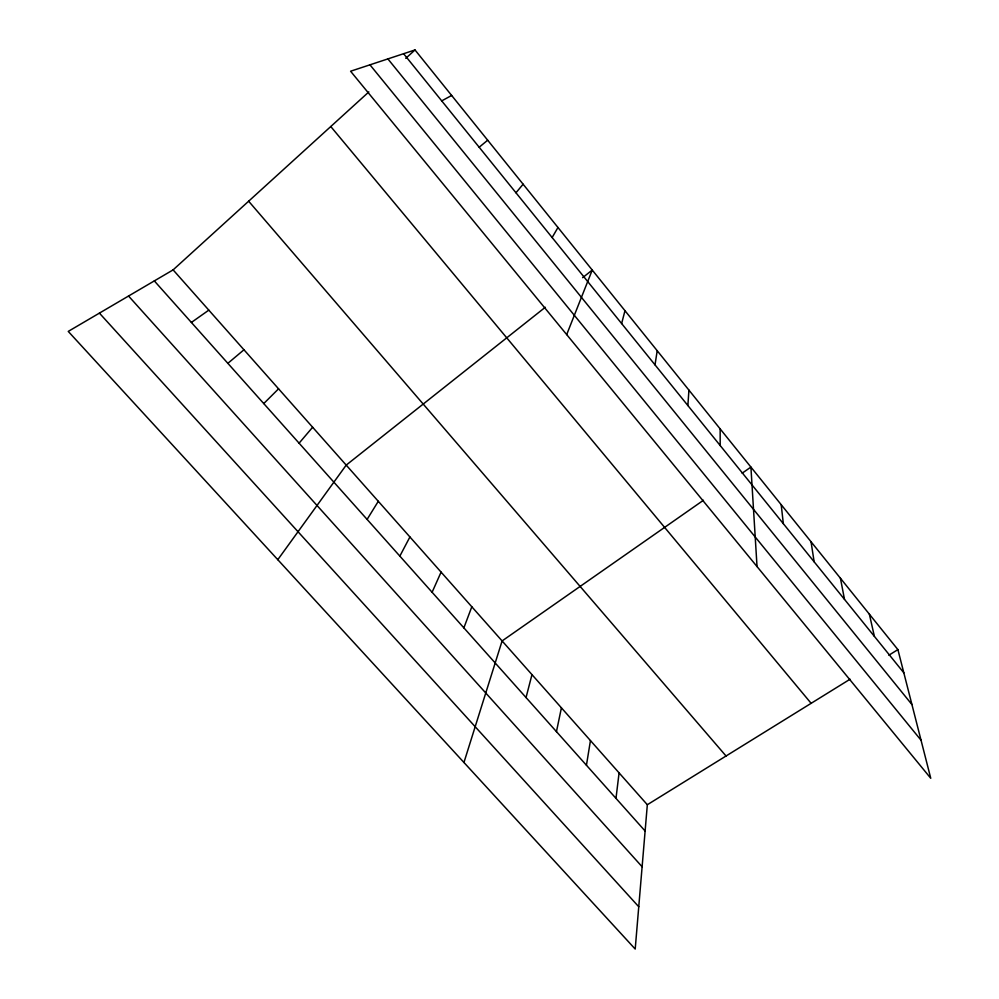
<?xml version="1.0" encoding="UTF-8"?>
<svg xmlns="http://www.w3.org/2000/svg" width="999" height="999" viewBox="0 0 999 999"><rect width="100%" height="100%" fill="white"/><g stroke="black" fill="none" stroke-linecap="round" stroke-linejoin="round"><path stroke-width="1.5" d="M687.874 405.532L688.923 390.109M173.114 269.88L647.327 804.732L635.202 949.05L68.244 331.406L173.114 269.88L368.843 91.92M615.983 798.363L619.08 772.876M655.019 364.872L657.205 350.711M586.438 765.246L590.446 740.584M556.455 731.643L561.413 707.829M526.048 697.552L531.967 674.625M621.628 323.551L624.974 310.701M463.948 762.487L502.097 640.946L703.458 500.249M463.873 627.872L471.815 606.78M566.695 334.59L592.245 270.055L582.617 277.685M432.105 592.257L441.083 572.127M399.85 556.106L409.915 536.962M552.135 237.537L557.966 227.485M367.108 519.405L378.296 501.298M277.797 559.69L346.203 465.109L545.317 307.255M515.971 192.77L523.114 184.216M299.088 443.181L312.637 427.247M263.761 403.571L278.559 388.811M405.769 58.342L414.997 49.95L897.901 649.612L930.756 778.283L350.587 71.229L414.997 49.95M227.859 363.336L243.956 349.787M479.17 147.228L487.687 140.21M191.383 322.452L208.816 310.14M742.17 473.189L750.911 467.082L757.03 566.558M647.327 804.732L850.087 679.208M888.86 655.207L897.901 649.612M441.72 100.874L451.648 95.467M99.413 313.124L638.761 906.755M128.546 296.029L642.12 866.757M154.321 280.906L645.117 831.018M248.639 201.199L726.036 755.993M330.769 126.536L811.138 703.321M369.955 64.823L921.041 740.222M387.887 58.904L911.912 704.507M403.608 53.709L903.82 672.802M869.367 614.185L874.387 636.375M840.421 578.234L844.505 599.388M811.038 541.745L814.148 561.825M781.206 504.695L783.328 523.676M720.154 428.896L720.192 445.542"/></g></svg>
